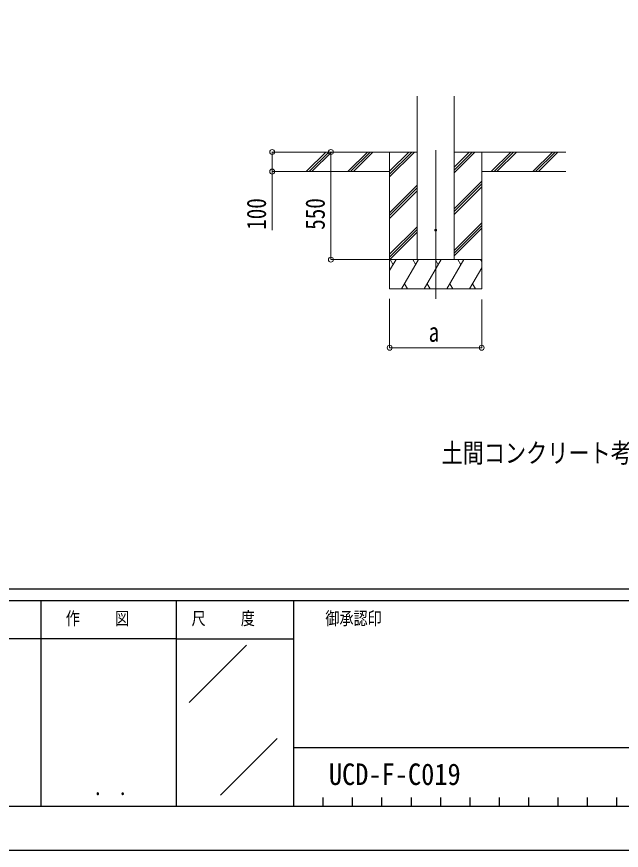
# Model space of a CAD drawing. Units: millimetres, scale not verified. Extents: x -12615 to 12615, y -8910 to 8910.
# Drawn here: x 5141 to 8229, y -8910 to -4650 of the extents above; entities that cross this region are included whole.
import ezdxf
from ezdxf.enums import TextEntityAlignment as Align

# ---------------------------------------------------------------- set-up
doc = ezdxf.new("R2010")
doc.units = ezdxf.units.MM
doc.header["$LTSCALE"] = 30
doc.layers.add('0-2_USER1', color=92, linetype='Continuous')
doc.layers.add('0-7_YKK_ZWAK', color=134, linetype='Continuous')
for name, color, linetype, lineweight in [('0-3_YKK_12', 40, 'Continuous', 18), ('0-4_YKK_13', 120, 'Continuous', 18), ('0-5_YKK_A1', 120, 'Continuous', 18), ('0-6_YKK_D', 200, 'Continuous', 18)]:
    doc.layers.add(name, color=color, linetype=linetype, lineweight=lineweight)
doc.styles.add('ＭＳ ゴシック', font='')
doc.styles.get('ＭＳ ゴシック').set_extended_font_data('MS Gothic')

msp = doc.modelspace()

# ---------------------------------------------------------------- linework, layer by layer
at = {"layer": '0-3_YKK_12'}
msp.add_line((7281, -5332.37), (7281, -6091.58), dxfattribs=at)
at = {"layer": '0-4_YKK_13'}
msp.add_circle((7281, -5741.58), 5, dxfattribs=at)
at = {"layer": '0-5_YKK_A1'}
for p, q in [((7187.25, -5891.58), (7187.25, -5056.23)), ((7374.75, -5891.58), (7374.75, -5056.23)), ((7187.25, -5341.58), (6555.05, -5341.58)), ((6621.74, -5440.17), (6720.33, -5341.58)), ((6634.47, -5441.58), (6734.48, -5341.58)), ((6648.62, -5441.58), (6748.62, -5341.58)), ((6833.87, -5440.17), (6932.47, -5341.58)), ((6846.61, -5441.58), (6946.61, -5341.58)), ((6860.75, -5441.58), (6960.75, -5341.58)), ((7046, -5341.58), (7046, -6041.58)), ((7046, -5468.46), (7172.88, -5341.58)), ((7046, -5454.32), (7158.74, -5341.58)), ((7046, -5440.17), (7144.6, -5341.58)), ((7374.75, -5448.08), (7481.25, -5341.58)), ((7374.75, -5433.93), (7467.11, -5341.58)), ((7374.75, -5419.79), (7452.96, -5341.58)), ((7374.75, -5341.58), (7946.62, -5341.58)), ((7516, -5341.58), (7516, -6041.58)), ((7565.1, -5441.58), (7665.1, -5341.58)), ((7579.24, -5441.58), (7679.24, -5341.58)), ((7593.38, -5441.58), (7693.38, -5341.58)), ((7777.23, -5441.58), (7877.23, -5341.58)), ((7791.37, -5441.58), (7891.37, -5341.58)), ((7805.51, -5441.58), (7905.51, -5341.58)), ((7046, -5441.58), (6555.05, -5441.58)), ((7516, -5441.58), (7946.62, -5441.58)), ((7374.75, -5631.92), (7516, -5490.67)), ((7046, -5652.3), (7187.25, -5511.06)), ((7046, -5666.45), (7187.25, -5525.2)), ((7374.75, -5646.06), (7516, -5504.82)), ((7374.75, -5660.21), (7516, -5518.96)), ((7046, -5680.59), (7187.25, -5539.34)), ((7374.75, -5844.05), (7516, -5702.8)), ((7046, -5864.44), (7187.25, -5723.19)), ((7046, -5878.58), (7187.25, -5737.33)), ((7374.75, -5858.19), (7516, -5716.95)), ((7374.75, -5872.34), (7516, -5731.09)), ((7047.14, -5891.58), (7187.25, -5751.47)), ((7516, -5891.58), (7046, -5891.58)), ((7046, -5947.75), (7078.43, -5891.58)), ((7063.43, -5917.56), (7048.43, -5891.58)), ((7107.3, -6041.58), (7193.9, -5891.58)), ((7178.9, -5917.56), (7163.9, -5891.58)), ((7222.77, -6041.58), (7309.37, -5891.58)), ((7294.37, -5917.56), (7279.37, -5891.58)), ((7338.24, -6041.58), (7424.84, -5891.58)), ((7409.84, -5917.56), (7394.84, -5891.58)), ((7516, -5901.44), (7510.31, -5891.58)), ((7453.71, -6041.58), (7516, -5933.68)), ((7046, -6041.58), (7516, -6041.58)), ((7122.3, -6015.6), (7137.29, -6041.58)), ((7237.77, -6015.6), (7252.76, -6041.58)), ((7353.24, -6015.6), (7368.24, -6041.58)), ((7468.71, -6015.6), (7483.7, -6041.58))]:
    msp.add_line(p, q, dxfattribs=at)
at = {"layer": '0-6_YKK_D'}
for p, q in [((6620.66, -5341.58), (6445, -5341.58)), ((6779.94, -5341.58), (6745, -5341.58)), ((6746, -5341.58), (6746, -5891.58)), ((6620.66, -5441.58), (6445, -5441.58)), ((7045, -5891.58), (6745, -5891.58)), ((7046, -6091.58), (7046, -6342.58)), ((7516, -6095.64), (7516, -6342.58)), ((7046, -6341.58), (7516, -6341.58))]:
    msp.add_line(p, q, dxfattribs=at)
msp.add_lwpolyline([(6446, -5341.58), (6446, -5441.58), (6446, -5740.71)], dxfattribs=at)
for centre in [(6446, -5341.58), (6746, -5341.58), (6446, -5441.58), (6746, -5891.58), (7046, -6341.58), (7516, -6341.58)]:
    msp.add_circle(centre, 12.75, dxfattribs=at)
at = {"layer": '0-7_YKK_ZWAK'}
for p, q in [((11685.06, -7575), (-11714.94, -7575)), ((5265.06, -7635), (5265.06, -8685)), ((5955.06, -7635), (5955.06, -8685)), ((6555.06, -7635), (5955.06, -7635)), ((9652.56, -7635), (6555.06, -7635)), ((6555.06, -7635), (6555.06, -8685)), ((5955.06, -7830), (3885.06, -7830)), ((5955.06, -7830), (6555.06, -7830)), ((6021.31, -8154.87), (6315.11, -7861.08)), ((6182.02, -8627.97), (6470.68, -8339.3)), ((6555.06, -8385), (9652.56, -8385)), ((6705.06, -8640), (6705.06, -8685)), ((6855.06, -8640), (6855.06, -8685)), ((7005.06, -8640), (7005.06, -8685)), ((7155.06, -8640), (7155.06, -8685)), ((7305.06, -8640), (7305.06, -8685)), ((7455.06, -8640), (7455.06, -8685)), ((7605.06, -8640), (7605.06, -8685)), ((7755.06, -8640), (7755.06, -8685)), ((7905.06, -8640), (7905.06, -8685)), ((8055.06, -8640), (8055.06, -8685)), ((8205.06, -8640), (8205.06, -8685)), ((3885.06, -8685), (5955.06, -8685)), ((5955.06, -8685), (6555.06, -8685)), ((6555.06, -8685), (9652.56, -8685))]:
    msp.add_line(p, q, dxfattribs=at)
msp.add_lwpolyline([(-12615, -8910), (12615, -8910), (12615, 8910), (-12615, 8910)], close=True, dxfattribs=at)
msp.add_lwpolyline([(5955.06, -7635), (3885.06, -7635), (3885.06, -8685)], dxfattribs=at)

# ---------------------------------------------------------------- texts
at = {"layer": '0-2_USER1', "style": 'ＭＳ ゴシック'}
for s, height, width, p in [('土間コンクリート考慮基礎の場合', 98.97, 0.8, (7311.02, -6958.81)), ('UCD-F-C019', 110, 0.9, (6735.32, -8609.11))]:
    msp.add_text(s, height=height, dxfattribs=dict(at, width=width)).set_placement(p, align=Align.BOTTOM_LEFT)
at = {"layer": '0-6_YKK_D', "style": 'ＭＳ ゴシック', "width": 0.8}
for s, p in [('100', (6444.33, -5739.04)), ('550', (6744.33, -5738.98))]:
    msp.add_text(s, height=98.97, rotation=90, dxfattribs=at).set_placement(p, align=Align.BOTTOM_LEFT)
msp.add_text('a', height=98.97, dxfattribs=at).set_placement((7245, -6340.78), align=Align.BOTTOM_LEFT)
at = {"layer": '0-7_YKK_ZWAK', "style": 'ＭＳ ゴシック', "width": 0.8}
for s, height, p in [('作     図', 65.98, (5391.66, -7777.5)), ('尺     度', 65.98, (6034.26, -7777.5)), ('御承認印', 65.98, (6717.41, -7777.5)), ('． ．', 77.75, (5535, -8653.06))]:
    msp.add_text(s, height=height, dxfattribs=at).set_placement(p, align=Align.BOTTOM_LEFT)

doc.saveas('drawing.dxf')
